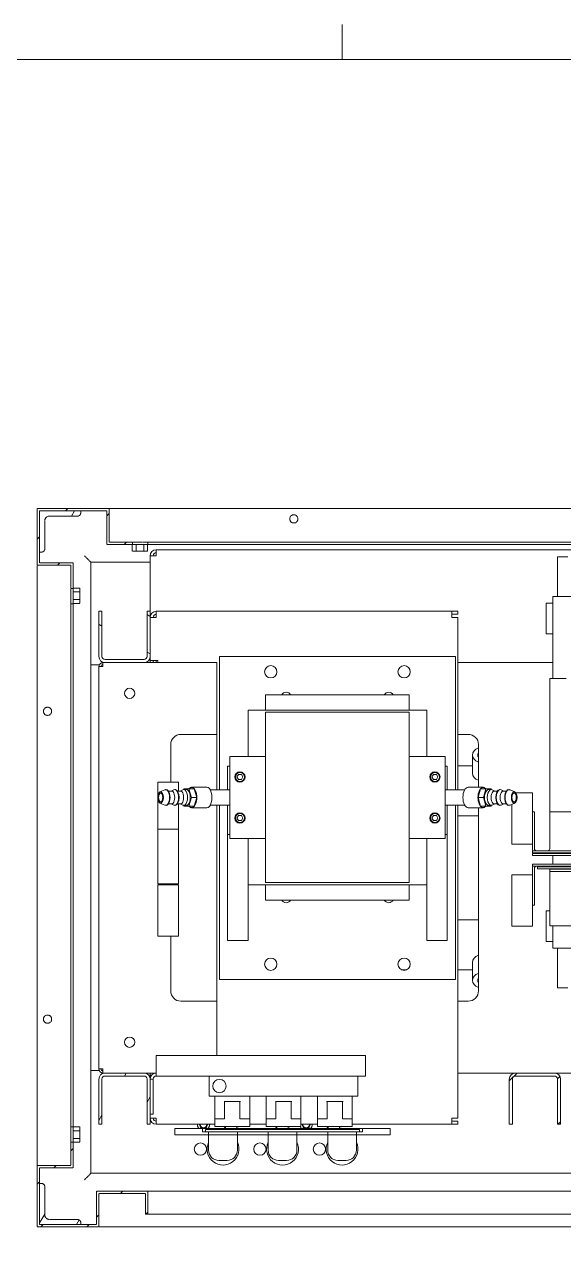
# Model space of a CAD drawing. Header units: millimetres. Extents: x 0 to 8410, y 0 to 5940.
# Drawn here: x 3195 to 3720, y 4576 to 5774 of the extents above; entities that cross this region are included whole.
import ezdxf

# ---------------------------------------------------------------- set-up
doc = ezdxf.new("R2010")
doc.units = ezdxf.units.MM
doc.header["$LTSCALE"] = 10
doc.linetypes.add('DOUBLE_DASH_CHAIN', pattern=[1.2403, 0.6614, -0.0827, 0.1654, -0.0827, 0.1654, -0.0827])
doc.layers.get('0').update_dxf_attribs({"color": 3, "lineweight": 5, "true_color": 0x00ff00})
for name, color, linetype, lineweight, true_color in [('가시적인 것(ISO)', 3, 'Continuous', 5, 0x00ff00), ('가시적인 좁은 것(ISO)', 3, 'Continuous', 5, 0x00ff00), ('참조(ISO)', 6, 'DOUBLE_DASH_CHAIN', 5, 0xff00ff)]:
    doc.layers.add(name, color=color, linetype=linetype, lineweight=lineweight, true_color=true_color)
doc.layers.add('경계(ISO)', color=7, linetype='Continuous', lineweight=5)
doc.layers.add('해치(ISO)', color=7, linetype='Continuous', lineweight=5)
pattern_1 = [(45, (0, 0), (-22.45064, 22.45064), [])]
pattern_2 = [(60, (0, 0), (-27.4963, 15.87501), [])]

# ---------------------------------------------------------------- blocks, each defined once
blk = doc.blocks.new('경계 Default Border')
at = {"layer": '경계(ISO)'}
blk.add_line((350.42, 574), (350.42, 577.4), dxfattribs=at)
at = {"layer": '경계(ISO)', "flags": 128}
blk.add_lwpolyline([(20, 20), (20, 574), (821, 574), (821, 20), (20, 20)], dxfattribs=at)

msp = doc.modelspace()

# ---------------------------------------------------------------- hatches: boundary and pattern name
at = {"layer": '해치(ISO)'}
h = msp.add_hatch(dxfattribs=at)
h.set_pattern_fill('ANSI31', color=256, scale=254, style=0)
h.set_pattern_definition(pattern_1)
h.paths.add_polyline_path([(4439.3, 5267.3), (4439.3, 5300), (4464.7, 5300), (4504.7, 5300), (4504.7, 5260), (4504.7, 5249.6), (4472, 5249.6), (4472, 5224.6), (4474.3, 5224.6), (4474.3, 5247.3), (4507, 5247.3), (4507, 5302.3), (4437, 5302.3), (4437, 5269.6), (4414.3, 5269.6), (4414.3, 5267.3)])
h.paths.add_polyline_path([(3242, 5249.6), (3209.3, 5249.6), (3209.3, 5260), (3209.3, 5300), (3249.3, 5300), (3274.7, 5300), (3274.7, 5267.3), (3299.7, 5267.3), (3299.7, 5269.6), (3277, 5269.6), (3277, 5302.3), (3207, 5302.3), (3207, 5247.3), (3239.7, 5247.3), (3239.7, 5224.6), (3242, 5224.6)])
h.paths.add_polyline_path([(4449.3, 4604.6), (4449.3, 4637.3), (4399.3, 4637.3), (4399.3, 4614.6), (4401.6, 4614.6), (4401.6, 4635), (4447, 4635), (4447, 4602.3), (4507, 4602.3), (4507, 4662.3), (4474.3, 4662.3), (4474.3, 4685), (4472, 4685), (4472, 4660), (4504.7, 4660), (4504.7, 4644.6), (4504.7, 4604.6), (4464.7, 4604.6)])
h.paths.add_polyline_path([(3264.7, 4637.3), (3264.7, 4604.6), (3249.3, 4604.6), (3209.3, 4604.6), (3209.3, 4644.6), (3209.3, 4660), (3242, 4660), (3242, 4685), (3239.7, 4685), (3239.7, 4662.3), (3207, 4662.3), (3207, 4602.3), (3267, 4602.3), (3267, 4635), (3312.4, 4635), (3312.4, 4614.6), (3314.7, 4614.6), (3314.7, 4637.3)])
h = msp.add_hatch(dxfattribs=at)
h.set_pattern_fill('ANSI31', color=256, scale=254, angle=15, style=0)
h.set_pattern_definition(pattern_2)
edge = h.paths.add_edge_path()
edge.add_line((3209.3, 4604.6), (3249.3, 4604.6))
edge.add_line((3249.3, 4604.6), (3249.3, 4606.6))
edge.add_ellipse((3246.3, 4606.6), major_axis=(3, 0), ratio=1, start_angle=0, end_angle=90)
edge.add_line((3246.3, 4609.6), (3218.8, 4609.6))
edge.add_ellipse((3218.8, 4614.1), major_axis=(0, -4.5), ratio=1, start_angle=270, end_angle=360, ccw=False)
edge.add_line((3214.3, 4614.1), (3214.3, 4641.6))
edge.add_ellipse((3211.3, 4641.6), major_axis=(3, 0), ratio=1, start_angle=0, end_angle=90)
edge.add_line((3211.3, 4644.6), (3209.3, 4644.6))
edge.add_line((3209.3, 4644.6), (3209.3, 4604.6))
edge = h.paths.add_edge_path()
edge.add_ellipse((4495.2, 4614.1), major_axis=(4.5, 0), ratio=1, start_angle=270, end_angle=360)
edge.add_line((4499.7, 4614.1), (4499.7, 4641.6))
edge.add_ellipse((4502.7, 4641.6), major_axis=(0, 3), ratio=1, start_angle=0, end_angle=90, ccw=False)
edge.add_line((4502.7, 4644.6), (4504.7, 4644.6))
edge.add_line((4504.7, 4644.6), (4504.7, 4604.6))
edge.add_line((4504.7, 4604.6), (4464.7, 4604.6))
edge.add_line((4464.7, 4604.6), (4464.7, 4606.6))
edge.add_ellipse((4467.7, 4606.6), major_axis=(0, 3), ratio=1, start_angle=0, end_angle=90, ccw=False)
edge.add_line((4467.7, 4609.6), (4495.2, 4609.6))
edge = h.paths.add_edge_path()
edge.add_ellipse((3218.8, 5290.5), major_axis=(-4.5, 0), ratio=1, start_angle=270, end_angle=360)
edge.add_line((3214.3, 5290.5), (3214.3, 5263))
edge.add_ellipse((3211.3, 5263), major_axis=(0, -3), ratio=1, start_angle=0, end_angle=90, ccw=False)
edge.add_line((3211.3, 5260), (3209.3, 5260))
edge.add_line((3209.3, 5260), (3209.3, 5300))
edge.add_line((3209.3, 5300), (3249.3, 5300))
edge.add_line((3249.3, 5300), (3249.3, 5298))
edge.add_ellipse((3246.3, 5298), major_axis=(0, -3), ratio=1, start_angle=0, end_angle=90, ccw=False)
edge.add_line((3246.3, 5295), (3218.8, 5295))
edge = h.paths.add_edge_path()
edge.add_line((4467.7, 5295), (4495.2, 5295))
edge.add_ellipse((4495.2, 5290.5), major_axis=(0, 4.5), ratio=1, start_angle=270, end_angle=360, ccw=False)
edge.add_line((4499.7, 5290.5), (4499.7, 5263))
edge.add_ellipse((4502.7, 5263), major_axis=(-3, 0), ratio=1, start_angle=0, end_angle=90)
edge.add_line((4502.7, 5260), (4504.7, 5260))
edge.add_line((4504.7, 5260), (4504.7, 5300))
edge.add_line((4504.7, 5300), (4464.7, 5300))
edge.add_line((4464.7, 5300), (4464.7, 5298))
edge.add_ellipse((4467.7, 5298), major_axis=(-3, 0), ratio=1, start_angle=0, end_angle=90)
h = msp.add_hatch(dxfattribs=at)
h.set_pattern_fill('ANSI31', color=256, scale=254, angle=105.0002, style=0)
h.set_pattern_definition([(150.00025, (0, 0), (-15.87488, -27.49637), [])])
edge = h.paths.add_edge_path()
edge.add_line((3270, 5202.3), (3267, 5202.3))
edge.add_line((3267, 5202.3), (3267, 5158.3))
edge.add_ellipse((3273, 5158.3), major_axis=(-6, 0), ratio=1, start_angle=0, end_angle=90)
edge.add_line((3273, 5152.3), (3311, 5152.3))
edge.add_ellipse((3311, 5158.3), major_axis=(0, -6), ratio=1, start_angle=0, end_angle=90)
edge.add_line((3317, 5158.3), (3317, 5202.3))
edge.add_line((3317, 5202.3), (3314, 5202.3))
edge.add_line((3314, 5202.3), (3314, 5158.3))
edge.add_ellipse((3311, 5158.3), major_axis=(3, 0), ratio=1, start_angle=270, end_angle=360, ccw=False)
edge.add_line((3311, 5155.3), (3273, 5155.3))
edge.add_ellipse((3273, 5158.3), major_axis=(0, -3), ratio=1, start_angle=270, end_angle=360, ccw=False)
edge.add_line((3270, 5158.3), (3270, 5202.3))
h = msp.add_hatch(dxfattribs=at)
h.set_pattern_fill('ANSI31', color=256, scale=254, angle=15, style=0)
h.set_pattern_definition(pattern_2)
edge = h.paths.add_edge_path()
edge.add_line((3314, 4702.3), (3317, 4702.3))
edge.add_line((3317, 4702.3), (3317, 4746.3))
edge.add_ellipse((3311, 4746.3), major_axis=(6, 0), ratio=1, start_angle=0, end_angle=90)
edge.add_line((3311, 4752.3), (3273, 4752.3))
edge.add_ellipse((3273, 4746.3), major_axis=(0, 6), ratio=1, start_angle=0, end_angle=90)
edge.add_line((3267, 4746.3), (3267, 4702.3))
edge.add_line((3267, 4702.3), (3270, 4702.3))
edge.add_line((3270, 4702.3), (3270, 4746.3))
edge.add_ellipse((3273, 4746.3), major_axis=(-3, 0), ratio=1, start_angle=270, end_angle=360, ccw=False)
edge.add_line((3273, 4749.3), (3311, 4749.3))
edge.add_ellipse((3311, 4746.3), major_axis=(0, 3), ratio=1, start_angle=270, end_angle=360, ccw=False)
edge.add_line((3314, 4746.3), (3314, 4702.3))
h = msp.add_hatch(dxfattribs=at)
h.set_pattern_fill('ANSI31', color=256, scale=254, style=0)
h.set_pattern_definition(pattern_1)
edge = h.paths.add_edge_path()
edge.add_line((3714, 4702.3), (3717, 4702.3))
edge.add_line((3717, 4702.3), (3717, 4746.3))
edge.add_ellipse((3711, 4746.3), major_axis=(6, 0), ratio=1, start_angle=0, end_angle=90)
edge.add_line((3711, 4752.3), (3673, 4752.3))
edge.add_ellipse((3673, 4746.3), major_axis=(0, 6), ratio=1, start_angle=0, end_angle=90)
edge.add_line((3667, 4746.3), (3667, 4702.3))
edge.add_line((3667, 4702.3), (3670, 4702.3))
edge.add_line((3670, 4702.3), (3670, 4746.3))
edge.add_ellipse((3673, 4746.3), major_axis=(-3, 0), ratio=1, start_angle=270, end_angle=360, ccw=False)
edge.add_line((3673, 4749.3), (3711, 4749.3))
edge.add_ellipse((3711, 4746.3), major_axis=(0, 3), ratio=1, start_angle=270, end_angle=360, ccw=False)
edge.add_line((3714, 4746.3), (3714, 4702.3))

# ---------------------------------------------------------------- linework, layer by layer
at = {"layer": '가시적인 것(ISO)'}
for p, q in [((3323, 5256.3), (3323, 5262.3)), ((3323, 5262.3), (3781.4, 5262.3)), ((3317, 5202.3), (3317, 5256.3)), ((3323, 5256.3), (3317, 5256.3)), ((3724, 5255.3), (3714, 5255.3)), ((3714, 5255.3), (3714, 5216.8)), ((3868.5, 5216.8), (3709.5, 5216.8)), ((3709.5, 5216.8), (3709.5, 5136.8)), ((3270, 5202.3), (3267, 5202.3)), ((3267, 5202.3), (3267, 5158.3)), ((3270, 5158.3), (3270, 5202.3)), ((3317, 5202.3), (3314, 5202.3)), ((3314, 5202.3), (3314, 5158.3)), ((3317, 5158.3), (3317, 5202.3)), ((3323, 5196.3), (3323, 5202.3)), ((3323, 5202.3), (3611, 5202.3)), ((3611, 5202.3), (3617, 5202.3)), ((3611, 5202.3), (3611, 5196.3)), ((3617, 5202.3), (3617, 5199.3)), ((3703, 5210.3), (3703, 5180.3)), ((3709.5, 5210.3), (3703, 5210.3)), ((3317, 5196.3), (3323, 5196.3)), ((3617, 5199.3), (3611, 5199.3)), ((3617, 5196.3), (3611, 5196.3)), ((3617, 5196.3), (3617, 5028.3)), ((3703, 5180.3), (3709.5, 5180.3)), ((3311, 5155.3), (3273, 5155.3)), ((3317, 5158.3), (3317, 5154.3)), ((3317, 5154.3), (3323, 5154.3)), ((3317, 5152.3), (3317, 5154.3)), ((3320, 5154.3), (3320, 5152.3)), ((3323, 5154.3), (3324.5, 5154.3)), ((3323, 5152.3), (3323, 5154.3)), ((3324.5, 5154.3), (3324.5, 5152.3)), ((3384.5, 5158.3), (3384.5, 5028.3)), ((3614.5, 5158.3), (3384.5, 5158.3)), ((3614.5, 5028.3), (3614.5, 5158.3)), ((3267, 4756.3), (3267, 5148.3)), ((3271, 5148.3), (3267, 5148.3)), ((3271, 5152.3), (3273, 5152.3)), ((3271, 5152.3), (3271, 5148.3)), ((3273, 5152.3), (3311, 5152.3)), ((3311, 5152.3), (3317, 5152.3)), ((3320, 5152.3), (3317, 5152.3)), ((3320, 5152.3), (3324.5, 5152.3)), ((3324.5, 5152.3), (3382, 5152.3)), ((3382, 5152.3), (3382, 5028.3)), ((3617, 5152.3), (3709.5, 5152.3)), ((3706.5, 5136.8), (3722.5, 5136.8)), ((3706.5, 5006.8), (3706.5, 5136.8)), ((3429.5, 5120.8), (3569.5, 5120.8)), ((3429.5, 5105.8), (3429.5, 5120.8)), ((3569.5, 5105.8), (3569.5, 5120.8)), ((3412.5, 5105.8), (3412.5, 5060.8)), ((3412.5, 5105.8), (3429.5, 5105.8)), ((3429.5, 5105.8), (3569.5, 5105.8)), ((3569.5, 5105.8), (3586.5, 5105.8)), ((3586.5, 5060.8), (3586.5, 5105.8)), ((3429.5, 5103.8), (3429.5, 4937.8)), ((3569.5, 5103.8), (3429.5, 5103.8)), ((3569.5, 4937.8), (3569.5, 5103.8)), ((3347, 5082.3), (3382, 5082.3)), ((3617, 5082.3), (3627, 5082.3)), ((3337, 5035.8), (3337, 5072.3)), ((3637, 5072.3), (3637, 5030.8)), ((3394.5, 4980.8), (3394.5, 5060.8)), ((3394.5, 5060.8), (3429.5, 5060.8)), ((3569.5, 5060.8), (3604.5, 5060.8)), ((3604.5, 5060.8), (3604.5, 4980.8)), ((3631, 5044.5), (3631, 5062.2)), ((3392.5, 5051.3), (3394.5, 5051.3)), ((3392.5, 5028.3), (3392.5, 5051.3)), ((3604.5, 5051.3), (3606.5, 5051.3)), ((3606.5, 5051.3), (3606.5, 5028.3)), ((3617, 5051.6), (3631, 5051.6)), ((3344.5, 5035.8), (3324.5, 5035.8)), ((3324.5, 5035.8), (3324.5, 5022.3)), ((3344.5, 5027.1), (3344.5, 5035.8)), ((3401.6, 5040.8), (3403, 5043.3)), ((3403, 5038.3), (3401.6, 5040.8)), ((3403, 5043.3), (3405.9, 5043.3)), ((3405.9, 5038.3), (3403, 5038.3)), ((3405.9, 5043.3), (3407.4, 5040.8)), ((3407.4, 5040.8), (3405.9, 5038.3)), ((3591.6, 5040.8), (3593, 5043.3)), ((3593, 5038.3), (3591.6, 5040.8)), ((3593, 5043.3), (3595.9, 5043.3)), ((3595.9, 5038.3), (3593, 5038.3)), ((3595.9, 5043.3), (3597.4, 5040.8)), ((3597.4, 5040.8), (3595.9, 5038.3)), ((3326.5, 5026.2), (3331.3, 5028.3)), ((3332.6, 5028.5), (3332.1, 5028.5)), ((3337.8, 5027.1), (3334.7, 5027.1)), ((3337.4, 5027.1), (3340, 5028.3)), ((3341.3, 5028.5), (3340.9, 5028.5)), ((3346.5, 5027.1), (3343.5, 5027.1)), ((3346.1, 5027.1), (3348.7, 5028.3)), ((3349.8, 5029.3), (3349.6, 5028.5)), ((3352.3, 5028.5), (3349.6, 5028.5)), ((3354.7, 5029.3), (3349.8, 5029.3)), ((3354.7, 5029.3), (3359.9, 5029.3)), ((3357.2, 5020.8), (3354.7, 5029.3)), ((3357.4, 5030.8), (3372.2, 5030.8)), ((3359.9, 5029.3), (3362.4, 5020.8)), ((3386.3, 5028.3), (3375.5, 5028.3)), ((3394.5, 5028.3), (3386.3, 5028.3)), ((3612.6, 5028.3), (3604.5, 5028.3)), ((3623.5, 5028.3), (3612.6, 5028.3)), ((3626.8, 5030.8), (3641.5, 5030.8)), ((3636.6, 5020.8), (3639.1, 5029.3)), ((3644.3, 5029.3), (3639.1, 5029.3)), ((3644.3, 5029.3), (3641.8, 5020.8)), ((3649.2, 5029.3), (3644.3, 5029.3)), ((3646.7, 5028.5), (3649.4, 5028.5)), ((3649.4, 5028.5), (3649.2, 5029.3)), ((3652.8, 5027.1), (3650.2, 5028.3)), ((3652.5, 5027.1), (3655.5, 5027.1)), ((3657.7, 5028.5), (3658.1, 5028.5)), ((3661.6, 5027.1), (3659, 5028.3)), ((3661.2, 5027.1), (3664.2, 5027.1)), ((3666.4, 5028.5), (3666.8, 5028.5)), ((3672.4, 5026.2), (3667.7, 5028.3)), ((3689.5, 5025.3), (3673.4, 5025.3)), ((3689.5, 5025.3), (3689.5, 5006.8)), ((3324.5, 5019.3), (3324.5, 4989.8)), ((3326.5, 5015.4), (3331.3, 5013.3)), ((3332.6, 5013.2), (3332.1, 5013.2)), ((3337.8, 5014.5), (3334.7, 5014.5)), ((3337.4, 5014.5), (3340, 5013.3)), ((3341.3, 5013.2), (3340.9, 5013.2)), ((3346.5, 5014.5), (3343.5, 5014.5)), ((3344.5, 4989.8), (3344.5, 5014.5)), ((3346.1, 5014.5), (3348.7, 5013.3)), ((3349.6, 5013.2), (3349.8, 5012.3)), ((3352.3, 5013.2), (3349.6, 5013.2)), ((3349.8, 5012.3), (3354.7, 5012.3)), ((3354.7, 5012.3), (3357.2, 5020.8)), ((3354.7, 5012.3), (3359.9, 5012.3)), ((3357.2, 5020.8), (3362.4, 5020.8)), ((3357.4, 5010.8), (3372.2, 5010.8)), ((3362.4, 5020.8), (3359.9, 5012.3)), ((3386.3, 5013.3), (3375.5, 5013.3)), ((3382, 5013.3), (3382, 4769.3)), ((3384.5, 5013.3), (3384.5, 4843.3)), ((3394.5, 5013.3), (3386.3, 5013.3)), ((3392.5, 4984.8), (3392.5, 5013.3)), ((3612.6, 5013.3), (3604.5, 5013.3)), ((3606.5, 5013.3), (3606.5, 4984.8)), ((3623.5, 5013.3), (3612.6, 5013.3)), ((3614.5, 4843.3), (3614.5, 5013.3)), ((3617, 5013.3), (3617, 4708.3)), ((3626.8, 5010.8), (3641.5, 5010.8)), ((3639.1, 5012.3), (3636.6, 5020.8)), ((3641.8, 5020.8), (3636.6, 5020.8)), ((3637, 5010.8), (3637, 4832.3)), ((3644.3, 5012.3), (3639.1, 5012.3)), ((3641.8, 5020.8), (3644.3, 5012.3)), ((3644.3, 5012.3), (3649.2, 5012.3)), ((3646.7, 5013.2), (3649.4, 5013.2)), ((3649.2, 5012.3), (3649.4, 5013.2)), ((3652.8, 5014.5), (3650.2, 5013.3)), ((3652.5, 5014.5), (3655.5, 5014.5)), ((3657.7, 5013.2), (3658.1, 5013.2)), ((3661.6, 5014.5), (3659, 5013.3)), ((3661.2, 5014.5), (3664.2, 5014.5)), ((3666.4, 5013.2), (3666.8, 5013.2)), ((3672.4, 5015.4), (3667.7, 5013.3)), ((3669.5, 4975.3), (3669.5, 5014.1)), ((3401.6, 5000.8), (3403, 5003.3)), ((3403, 4998.3), (3401.6, 5000.8)), ((3403, 5003.3), (3405.9, 5003.3)), ((3405.9, 4998.3), (3403, 4998.3)), ((3405.9, 5003.3), (3407.4, 5000.8)), ((3407.4, 5000.8), (3405.9, 4998.3)), ((3591.6, 5000.8), (3593, 5003.3)), ((3593, 4998.3), (3591.6, 5000.8)), ((3593, 5003.3), (3595.9, 5003.3)), ((3595.9, 4998.3), (3593, 4998.3)), ((3595.9, 5003.3), (3597.4, 5000.8)), ((3597.4, 5000.8), (3595.9, 4998.3)), ((3617, 5003), (3637, 5003)), ((3691.5, 5006.8), (3689.5, 5006.8)), ((3689.5, 5006.8), (3689.5, 4970.8)), ((3691.5, 5006.8), (3691.5, 4970.8)), ((3706.5, 5006.8), (3706.5, 4970.8)), ((4239.5, 5006.8), (3706.5, 5006.8)), ((3324.5, 4936.8), (3324.5, 4989.8)), ((3324.5, 4989.8), (3344.5, 4989.8)), ((3344.5, 4989.8), (3344.5, 4936.8)), ((3394.5, 4984.8), (3392.5, 4984.8)), ((3392.5, 4881.3), (3392.5, 4984.8)), ((3429.5, 4980.8), (3394.5, 4980.8)), ((3412.5, 4980.8), (3412.5, 4935.8)), ((3604.5, 4980.8), (3569.5, 4980.8)), ((3586.5, 4935.8), (3586.5, 4980.8)), ((3606.5, 4984.8), (3604.5, 4984.8)), ((3606.5, 4881.3), (3606.5, 4984.8)), ((3669.5, 4975.3), (3689.5, 4975.3)), ((3789.5, 4968.8), (3689.5, 4968.8)), ((3689.5, 4966.8), (3689.5, 4968.8)), ((3689.5, 4966.8), (4239.5, 4966.8)), ((4254.5, 4966.3), (3689.5, 4966.3)), ((3689.5, 4964.3), (3689.5, 4966.3)), ((3689.5, 4964.3), (4254.5, 4964.3)), ((3709.5, 4966.8), (3709.5, 4966.3)), ((3709.5, 4964.3), (3709.5, 4955.8)), ((3954.5, 4955.8), (3689.5, 4955.8)), ((3689.5, 4953.8), (3689.5, 4955.8)), ((3689.5, 4953.8), (4274.5, 4953.8)), ((3689.5, 4951.8), (3689.5, 4915.8)), ((3691.5, 4915.8), (3691.5, 4951.8)), ((4284.5, 4953.3), (3694.5, 4953.3)), ((3694.5, 4951.3), (3694.5, 4953.3)), ((3694.5, 4951.3), (4284.5, 4951.3)), ((4274.5, 4950.8), (3706.5, 4950.8)), ((3706.5, 4948.8), (3706.5, 4950.8)), ((3709.5, 4953.8), (3709.5, 4953.3)), ((3709.5, 4951.3), (3709.5, 4950.8)), ((3429.5, 4937.8), (3569.5, 4937.8)), ((3689.5, 4945.3), (3669.5, 4945.3)), ((3669.5, 4895.3), (3669.5, 4945.3)), ((3706.5, 4948.8), (4086.5, 4948.8)), ((3706.5, 4946.8), (3706.5, 4948.8)), ((3706.5, 4895.8), (3706.5, 4946.8)), ((3324.5, 4936.8), (3344.5, 4936.8)), ((3324.5, 4935.8), (3324.5, 4885.8)), ((3344.5, 4935.8), (3324.5, 4935.8)), ((3337, 4935.8), (3337, 4936.8)), ((3344.5, 4885.8), (3344.5, 4935.8)), ((3412.5, 4935.8), (3429.5, 4935.8)), ((3412.5, 4881.3), (3412.5, 4935.8)), ((3429.5, 4935.8), (3569.5, 4935.8)), ((3429.5, 4920.8), (3429.5, 4935.8)), ((3569.5, 4935.8), (3586.5, 4935.8)), ((3569.5, 4920.8), (3569.5, 4935.8)), ((3586.5, 4881.3), (3586.5, 4935.8)), ((3429.5, 4920.8), (3569.5, 4920.8)), ((3689.5, 4915.8), (3689.5, 4895.3)), ((3691.5, 4915.8), (3689.5, 4915.8)), ((3703, 4910.3), (3703, 4880.3)), ((3706.5, 4910.3), (3703, 4910.3)), ((3617, 4901.6), (3637, 4901.6)), ((3689.5, 4895.3), (3669.5, 4895.3)), ((4239.5, 4895.8), (3706.5, 4895.8)), ((3709.5, 4895.8), (3709.5, 4873.8)), ((3324.5, 4885.8), (3344.5, 4885.8)), ((3337, 4832.3), (3337, 4885.8)), ((3412.5, 4881.3), (3392.5, 4881.3)), ((3606.5, 4881.3), (3586.5, 4881.3)), ((3703, 4880.3), (3709.5, 4880.3)), ((3709.5, 4873.8), (3868.5, 4873.8)), ((3714, 4873.8), (3714, 4835.3)), ((3631, 4860.1), (3631, 4842.5)), ((3384.5, 4843.3), (3614.5, 4843.3)), ((3561.7, 4853), (3567.3, 4853)), ((3617, 4853), (3631, 4853)), ((3714, 4835.3), (3724, 4835.3)), ((3382, 4822.3), (3347, 4822.3)), ((3627, 4822.3), (3617, 4822.3)), ((3323, 4755.3), (3323, 4769.3)), ((3323, 4769.3), (3527, 4769.3)), ((3527, 4769.3), (3527, 4755.3)), ((3267, 4756.3), (3271, 4756.3)), ((3267, 4746.3), (3267, 4702.3)), ((3270, 4702.3), (3270, 4746.3)), ((3271, 4756.3), (3271, 4752.3)), ((3273, 4752.3), (3271, 4752.3)), ((3311, 4752.3), (3273, 4752.3)), ((3273, 4749.3), (3311, 4749.3)), ((3317, 4752.3), (3311, 4752.3)), ((3314, 4746.3), (3314, 4702.3)), ((3317, 4750.3), (3317, 4752.3)), ((3317, 4752.3), (3320, 4752.3)), ((3317, 4750.3), (3318.5, 4750.3)), ((3317, 4750.3), (3317, 4746.3)), ((3317, 4702.3), (3317, 4746.3)), ((3320, 4746.3), (3317, 4746.3)), ((3320, 4752.3), (3320, 4751.5)), ((3323, 4752.3), (3320, 4752.3)), ((3320, 4712.3), (3320, 4746.3)), ((3323, 4755.3), (3323, 4749.3)), ((3527, 4749.3), (3323, 4749.3)), ((3374.5, 4749.3), (3374.5, 4729.8)), ((3519.5, 4749.3), (3519.5, 4729.8)), ((3527, 4749.3), (3527, 4755.3)), ((3673, 4752.3), (3617, 4752.3)), ((3667, 4746.3), (3667, 4702.3)), ((3670, 4702.3), (3670, 4746.3)), ((3711, 4752.3), (3673, 4752.3)), ((3673, 4749.3), (3711, 4749.3)), ((4403, 4752.3), (3711, 4752.3)), ((3714, 4746.3), (3714, 4702.3)), ((3717, 4702.3), (3717, 4746.3)), ((3519.5, 4729.8), (3374.5, 4729.8)), ((3380, 4729.6), (3380, 4729.8)), ((3380, 4729.6), (3380, 4708.1)), ((3380, 4729.6), (3380.5, 4729.6)), ((3413.5, 4729.6), (3380.5, 4729.6)), ((3389, 4724.6), (3405, 4724.6)), ((3389.5, 4708.1), (3389.5, 4724.6)), ((3404.5, 4724.6), (3404.5, 4708.1)), ((3413.5, 4729.6), (3414, 4729.6)), ((3414, 4729.8), (3414, 4729.6)), ((3414, 4708.1), (3414, 4729.6)), ((3430, 4729.6), (3430, 4729.8)), ((3430, 4729.6), (3430, 4708.1)), ((3430, 4729.6), (3430.5, 4729.6)), ((3463.5, 4729.6), (3430.5, 4729.6)), ((3439, 4724.6), (3455, 4724.6)), ((3439.5, 4708.1), (3439.5, 4724.6)), ((3454.5, 4724.6), (3454.5, 4708.1)), ((3463.5, 4729.6), (3464, 4729.6)), ((3464, 4729.8), (3464, 4729.6)), ((3464, 4708.1), (3464, 4729.6)), ((3480, 4729.6), (3480, 4729.8)), ((3480, 4729.6), (3480, 4708.1)), ((3480, 4729.6), (3480.5, 4729.6)), ((3513.5, 4729.6), (3480.5, 4729.6)), ((3489, 4724.6), (3505, 4724.6)), ((3489.5, 4708.1), (3489.5, 4724.6)), ((3504.5, 4724.6), (3504.5, 4708.1)), ((3513.5, 4729.6), (3514, 4729.6)), ((3514, 4729.8), (3514, 4729.6)), ((3514, 4708.1), (3514, 4729.6)), ((3320, 4712.3), (3317, 4712.3)), ((3267, 4702.3), (3270, 4702.3)), ((3314, 4702.3), (3317, 4702.3)), ((3317, 4708.3), (3323, 4708.3)), ((3323, 4702.3), (3323, 4708.3)), ((3380, 4702.3), (3323, 4702.3)), ((3341, 4698.1), (3368, 4698.1)), ((3341, 4698.1), (3341, 4692.1)), ((3368, 4698.1), (3368, 4695.1)), ((3408, 4698.1), (3368, 4698.1)), ((3380, 4708.1), (3380, 4700.6)), ((3380.5, 4707.6), (3389, 4707.6)), ((3380.5, 4700.1), (3413.5, 4700.1)), ((3389.5, 4700.1), (3389.5, 4699.1)), ((3390, 4700.1), (3390, 4699.1)), ((3390.5, 4700.1), (3390.5, 4698.6)), ((3401.5, 4700.1), (3401.5, 4698.6)), ((3401.5, 4698.6), (3403, 4698.6)), ((3401.5, 4698.6), (3401.5, 4698.1)), ((3403, 4698.6), (3403, 4698.1)), ((3405, 4707.6), (3413.5, 4707.6)), ((3408, 4698.1), (3426, 4698.1)), ((3408, 4698.1), (3408, 4697.1)), ((3414, 4708.1), (3414, 4700.6)), ((3430, 4702.3), (3414, 4702.3)), ((3426, 4698.1), (3426, 4697.1)), ((3466, 4698.1), (3426, 4698.1)), ((3430, 4708.1), (3430, 4700.6)), ((3430.5, 4707.6), (3439, 4707.6)), ((3430.5, 4700.1), (3463.5, 4700.1)), ((3439.5, 4700.1), (3439.5, 4699.1)), ((3440, 4700.1), (3440, 4699.1)), ((3440.5, 4700.1), (3440.5, 4698.6)), ((3451.5, 4700.1), (3451.5, 4698.6)), ((3451.5, 4698.6), (3453, 4698.6)), ((3451.5, 4698.6), (3451.5, 4698.1)), ((3453, 4698.6), (3453, 4698.1)), ((3455, 4707.6), (3463.5, 4707.6)), ((3464, 4708.1), (3464, 4700.6)), ((3480, 4702.3), (3464, 4702.3)), ((3466, 4698.1), (3484, 4698.1)), ((3466, 4698.1), (3466, 4697.1)), ((3480, 4708.1), (3480, 4700.6)), ((3480.5, 4707.6), (3489, 4707.6)), ((3480.5, 4700.1), (3513.5, 4700.1)), ((3484, 4697.1), (3484, 4698.1)), ((3484, 4698.1), (3524, 4698.1)), ((3489.5, 4700.1), (3489.5, 4699.1)), ((3490, 4700.1), (3490, 4699.1)), ((3490.5, 4700.1), (3490.5, 4698.6)), ((3501.5, 4700.1), (3501.5, 4698.6)), ((3501.5, 4698.6), (3503, 4698.6)), ((3501.5, 4698.6), (3501.5, 4698.1)), ((3503, 4698.6), (3503, 4698.1)), ((3505, 4707.6), (3513.5, 4707.6)), ((3514, 4708.1), (3514, 4700.6)), ((3611, 4702.3), (3514, 4702.3)), ((3524, 4698.1), (3551, 4698.1)), ((3524, 4695.1), (3524, 4698.1)), ((3551, 4698.1), (3551, 4692.1)), ((3611, 4708.3), (3617, 4708.3)), ((3611, 4708.3), (3611, 4702.3)), ((3611, 4705.3), (3617, 4705.3)), ((3617, 4702.3), (3611, 4702.3)), ((3617, 4705.3), (3617, 4702.3)), ((3667, 4702.3), (3670, 4702.3)), ((3714, 4702.3), (3717, 4702.3)), ((3374, 4692.1), (3341, 4692.1)), ((3371, 4695.1), (3368, 4695.1)), ((3371, 4697.1), (3521, 4697.1)), ((3371, 4697.1), (3371, 4695.1)), ((3521, 4695.1), (3371, 4695.1)), ((3374, 4695.1), (3374, 4692.1)), ((3384, 4692.1), (3374, 4692.1)), ((3374, 4692.1), (3374, 4677.1)), ((3392, 4692.1), (3384, 4692.1)), ((3402, 4692.1), (3392, 4692.1)), ((3402, 4692.1), (3402, 4695.1)), ((3432, 4692.1), (3402, 4692.1)), ((3402, 4677.1), (3402, 4692.1)), ((3432, 4695.1), (3432, 4692.1)), ((3442, 4692.1), (3432, 4692.1)), ((3432, 4692.1), (3432, 4677.1)), ((3450, 4692.1), (3442, 4692.1)), ((3460, 4692.1), (3450, 4692.1)), ((3460, 4692.1), (3460, 4695.1)), ((3490, 4692.1), (3460, 4692.1)), ((3460, 4677.1), (3460, 4692.1)), ((3490, 4695.1), (3490, 4692.1)), ((3500, 4692.1), (3490, 4692.1)), ((3490, 4692.1), (3490, 4677.1)), ((3508, 4692.1), (3500, 4692.1)), ((3518, 4692.1), (3508, 4692.1)), ((3518, 4692.1), (3518, 4695.1)), ((3551, 4692.1), (3518, 4692.1)), ((3518, 4677.1), (3518, 4692.1)), ((3521, 4697.1), (3521, 4695.1)), ((3521, 4695.1), (3524, 4695.1)), ((3392, 4667.1), (3384, 4667.1)), ((3450, 4667.1), (3442, 4667.1)), ((3508, 4667.1), (3500, 4667.1))]:
    msp.add_line(p, q, dxfattribs=at)
for centre, radius in [((3434.5, 5143.3), 6), ((3564.5, 5143.3), 6), ((3297, 5122.3), 5), ((3404.5, 5040.8), 5), ((3594.5, 5040.8), 5), ((3404.5, 5040.8), 4.4), ((3594.5, 5040.8), 4.4), ((3404.5, 5000.8), 5), ((3404.5, 5000.8), 4.4), ((3594.5, 5000.8), 5), ((3594.5, 5000.8), 4.4), ((3434.5, 4858.3), 6), ((3564.5, 4858.3), 6), ((3297, 4782.3), 5), ((3384.5, 4739.6), 6.5), ((3366, 4678.1), 6), ((3424, 4678.1), 6), ((3482, 4678.1), 6)]:
    msp.add_circle(centre, radius, dxfattribs=at)
for centre, radius, start, end in [((3323, 5256.3), 6, 90, 180), ((3323, 5256.3), 3, 90, 180), ((3323, 5196.3), 6, 90, 180), ((3323, 5196.3), 3, 90, 180), ((3273, 5158.3), 6, 180, 270), ((3273, 5158.3), 3, 180, 270), ((3311, 5158.3), 6, 270, 0), ((3311, 5158.3), 3, 270, 0), ((3271, 5148.3), 4, 90, 180), ((3271, 5148.3), 2, 90, 180), ((3323, 5158.3), 6, 240, 270), ((3449.5, 5118.3), 5, 30, 150), ((3549.5, 5118.3), 5, 30, 150), ((3347, 5072.3), 10, 90, 180), ((3627, 5072.3), 10, 0, 90), ((3693.5, 4970.8), 4, 180, 210), ((3693.5, 4970.8), 2, 180, 270), ((3693.5, 4951.8), 4, 150, 180), ((3693.5, 4951.8), 2, 90, 180), ((3449.5, 4923.3), 5, 210, 330), ((3549.5, 4923.3), 5, 210, 330), ((3347, 4832.3), 10, 180, 270), ((3627, 4832.3), 10, 270, 0), ((3271, 4756.3), 4, 180, 270), ((3273, 4746.3), 6, 90, 180), ((3271, 4756.3), 2, 180, 270), ((3273, 4746.3), 3, 90, 180), ((3311, 4746.3), 6, 0, 90), ((3311, 4746.3), 3, 0, 90), ((3323, 4746.3), 6, 90, 180), ((3323, 4746.3), 3, 90, 180), ((3673, 4746.3), 6, 90, 180), ((3673, 4746.3), 3, 90, 180), ((3711, 4746.3), 6, 0, 90), ((3711, 4746.3), 3, 0, 90), ((3323, 4708.3), 6, 180, 270), ((3323, 4708.3), 3, 180, 270), ((3369, 4702.3), 3.32, 180, 0), ((3380.5, 4708.1), 0.5, 180, 270), ((3380.5, 4700.6), 0.5, 180, 270), ((3389, 4708.1), 0.5, 270, 0), ((3390.5, 4699.1), 1, 180, 270), ((3390.5, 4699.1), 0.5, 180, 270), ((3405, 4708.1), 0.5, 180, 270), ((3413.5, 4708.1), 0.5, 270, 0), ((3413.5, 4700.6), 0.5, 270, 0), ((3430.5, 4708.1), 0.5, 180, 270), ((3430.5, 4700.6), 0.5, 180, 270), ((3439, 4708.1), 0.5, 270, 0), ((3440.5, 4699.1), 1, 180, 270), ((3440.5, 4699.1), 0.5, 180, 270), ((3455, 4708.1), 0.5, 180, 270), ((3463.5, 4708.1), 0.5, 270, 0), ((3463.5, 4700.6), 0.5, 270, 0), ((3469, 4702.3), 3.32, 180, 0), ((3480.5, 4708.1), 0.5, 180, 270), ((3480.5, 4700.6), 0.5, 180, 270), ((3489, 4708.1), 0.5, 270, 0), ((3490.5, 4699.1), 1, 180, 270), ((3490.5, 4699.1), 0.5, 180, 270), ((3505, 4708.1), 0.5, 180, 270), ((3513.5, 4708.1), 0.5, 270, 0), ((3513.5, 4700.6), 0.5, 270, 0), ((3388, 4678.1), 15.5, 154.5854, 25.4146), ((3384, 4677.1), 10, 180, 270), ((3392, 4677.1), 10, 270, 0), ((3446, 4678.1), 15.5, 154.5854, 25.4146), ((3442, 4677.1), 10, 180, 270), ((3450, 4677.1), 10, 270, 0), ((3504, 4678.1), 15.5, 154.5854, 25.4146), ((3500, 4677.1), 10, 180, 270), ((3508, 4677.1), 10, 270, 0)]:
    msp.add_arc(centre, radius, start, end, dxfattribs=at)
for centre, major_axis, ratio, start_param, end_param in [((3642, 5062.2), (-11, 0), 0.707107, 5.184251, 7.38212), ((3642, 5062.2), (-5.68, 0), 0.707107, 5.789008, 6.777362), ((3642, 5044.5), (-11, 0), 0.707107, 0, 1.098934), ((3327.3, 5020.8), (0, 4.25), 0.5, 5.700518, 10.007446), ((3332.1, 5020.8), (0, -7.65), 0.5, 6.066348, 9.641615), ((3332.6, 5020.8), (0, -7.65), 0.5, 0, 3.141593), ((3337.8, 5020.8), (0, -6.3), 0.5, 0, 3.141593), ((3340.9, 5020.8), (0, -7.65), 0.5, 6.063195, 9.644769), ((3341.3, 5020.8), (0, -7.65), 0.5, 0.000027, 3.141566), ((3346.5, 5020.8), (0, -6.3), 0.5, 0, 3.141593), ((3349.6, 5020.8), (0, -7.65), 0.5, 6.063195, 9.644769), ((3352.3, 5020.8), (0, -7.65), 0.5, 0, 3.141593), ((3357.4, 5020.8), (0, 10), 0.5, 2.586782, 6.837996), ((3372.2, 5020.8), (0, -10), 0.5, 0, 3.141593), ((3626.8, 5020.8), (0, -10), 0.5, 3.141593, 6.283185), ((3641.5, 5020.8), (0, 10), 0.5, 5.728374, 9.979589), ((3646.7, 5020.8), (0, 7.65), 0.5, 0, 3.141593), ((3649.4, 5020.8), (0, 7.65), 0.5, 6.063195, 9.644769), ((3652.5, 5020.8), (0, 6.3), 0.5, 0, 3.141593), ((3657.7, 5020.8), (0, 7.65), 0.5, 0.000027, 3.141566), ((3658.1, 5020.8), (0, 7.65), 0.5, 6.063195, 9.644769), ((3661.2, 5020.8), (0, 6.3), 0.5, 0, 3.141593), ((3666.4, 5020.8), (0, 7.65), 0.5, 0, 3.141593), ((3666.8, 5020.8), (0, 7.65), 0.5, 6.066348, 9.641615), ((3671.7, 5020.8), (0, -4.25), 0.5, 5.700518, 10.007446), ((3704.2, 4970.8), (2.27, 0), 0.882353, 4.712389, 6.283185), ((3642, 4860.1), (-11, 0), 0.707107, 5.184251, 6.283185), ((3642, 4842.5), (-11, 0), 0.707107, 5.184251, 7.38212), ((3642, 4842.5), (-5.68, 0), 0.707107, 5.789008, 6.777362)]:
    msp.add_ellipse(centre, major_axis=major_axis, ratio=ratio, start_param=start_param, end_param=end_param, dxfattribs=at)
for centre, major_axis in [((3327.1, 5020.8), (0, -5.5)), ((3327.1, 5020.8), (0, -4.45)), ((3671.8, 5020.8), (0, -5.5)), ((3671.8, 5020.8), (0, -4.45))]:
    msp.add_ellipse(centre, major_axis=major_axis, ratio=0.5, dxfattribs=at)
at = {"layer": '가시적인 좁은 것(ISO)'}
for centre in [(3369, 4702.3), (3469, 4702.3)]:
    msp.add_arc(centre, 4, 180, 0, dxfattribs=at)
at = {"layer": '참조(ISO)', "ltscale": 0.352737}
msp.add_line((3277, 5302.3), (3207, 5302.3), dxfattribs=at)
at = {"layer": '참조(ISO)', "ltscale": 0.369534}
for p, q in [((3207, 5302.3), (3207, 5247.3)), ((3214.3, 5263), (3214.3, 5290.5)), ((3218.8, 5295), (3246.3, 5295)), ((3214.3, 4614.1), (3214.3, 4641.6)), ((3246.3, 4609.6), (3218.8, 4609.6))]:
    msp.add_line(p, q, dxfattribs=at)
at = {"layer": '참조(ISO)', "ltscale": 0.369412}
msp.add_line((3209.3, 5249.6), (3209.3, 5300), dxfattribs=at)
at = {"layer": '참조(ISO)', "ltscale": 0.351528}
msp.add_line((3209.3, 5300), (3274.7, 5300), dxfattribs=at)
at = {"layer": '참조(ISO)', "ltscale": 0.358336}
for p, q in [((3249.3, 5300), (3209.3, 5300)), ((3209.3, 5300), (3209.3, 5260)), ((3209.3, 4644.6), (3209.3, 4604.6)), ((3209.3, 4604.6), (3249.3, 4604.6))]:
    msp.add_line(p, q, dxfattribs=at)
at = {"layer": '참조(ISO)', "ltscale": 0.063385}
for p, q in [((3249.3, 5298), (3249.3, 5300)), ((3209.3, 5260), (3211.3, 5260)), ((3211.3, 4644.6), (3209.3, 4644.6)), ((3249.3, 4604.6), (3249.3, 4606.6))]:
    msp.add_line(p, q, dxfattribs=at)
at = {"layer": '참조(ISO)', "ltscale": 0.376637}
for p, q in [((3274.7, 5300), (3274.7, 5267.3)), ((3277, 5269.6), (3277, 5302.3)), ((3242, 5249.6), (3209.3, 5249.6)), ((3207, 5247.3), (3239.7, 5247.3)), ((3239.7, 4662.3), (3207, 4662.3)), ((3209.3, 4660), (3242, 4660)), ((3264.7, 4637.3), (3264.7, 4604.6)), ((3267, 4602.3), (3267, 4635))]:
    msp.add_line(p, q, dxfattribs=at)
at = {"layer": '참조(ISO)', "ltscale": 0.362503}
msp.add_line((3277, 5302.3), (4437, 5302.3), dxfattribs=at)
at = {"layer": '참조(ISO)', "ltscale": 0.00358}
for p, q in [((3215.7, 5293.6), (3215.6, 5293.7)), ((3215.7, 4611), (3215.6, 4610.9))]:
    msp.add_line(p, q, dxfattribs=at)
at = {"layer": '참조(ISO)', "ltscale": 0.33594}
for p, q in [((3274.7, 5267.3), (3299.7, 5267.3)), ((3242, 5224.6), (3242, 5249.6)), ((3242, 4660), (3242, 4685))]:
    msp.add_line(p, q, dxfattribs=at)
at = {"layer": '참조(ISO)', "ltscale": 0.36604}
for p, q in [((3299.7, 5269.6), (3277, 5269.6)), ((3239.7, 5247.3), (3239.7, 5224.6)), ((3239.7, 4685), (3239.7, 4662.3)), ((3267, 4635), (3312.4, 4635)), ((3314.7, 4614.6), (3314.7, 4637.3))]:
    msp.add_line(p, q, dxfattribs=at)
at = {"layer": '참조(ISO)', "ltscale": 0.206225}
for p, q in [((3299.5, 5267.3), (3299.5, 5260.8)), ((3303.2, 5267.3), (3303.2, 5260.8)), ((3310.7, 5267.3), (3310.7, 5260.8)), ((3314.5, 5267.3), (3314.5, 5260.8)), ((3242, 5224.8), (3248.5, 5224.8)), ((3242, 5221.1), (3248.5, 5221.1)), ((3242, 5213.6), (3248.5, 5213.6)), ((3242, 5209.8), (3248.5, 5209.8)), ((3242, 4699.8), (3248.5, 4699.8)), ((3242, 4696.1), (3248.5, 4696.1)), ((3242, 4688.6), (3248.5, 4688.6)), ((3242, 4684.8), (3248.5, 4684.8))]:
    msp.add_line(p, q, dxfattribs=at)
at = {"layer": '참조(ISO)', "ltscale": 0.072907}
for p, q in [((3299.7, 5267.3), (3299.7, 5269.6)), ((3314.7, 5269.6), (3314.7, 5267.3)), ((3239.7, 5224.6), (3242, 5224.6)), ((3239.7, 5209.6), (3242, 5209.6)), ((3239.7, 4700), (3242, 4700)), ((3242, 4685), (3239.7, 4685)), ((3312.4, 4614.6), (3314.7, 4614.6))]:
    msp.add_line(p, q, dxfattribs=at)
at = {"layer": '참조(ISO)', "ltscale": 0.403128}
for p, q in [((3299.7, 5269.6), (3314.7, 5269.6)), ((3314.7, 5267.3), (3299.7, 5267.3)), ((3239.7, 5209.6), (3239.7, 5224.6)), ((3242, 5224.6), (3242, 5209.6)), ((3239.7, 4685), (3239.7, 4700)), ((3242, 4700), (3242, 4685))]:
    msp.add_line(p, q, dxfattribs=at)
at = {"layer": '참조(ISO)', "ltscale": 0.362849}
for p, q in [((3314.7, 5269.6), (4399.3, 5269.6)), ((4399.3, 5267.3), (3314.7, 5267.3)), ((3314.7, 4637.3), (4399.3, 4637.3)), ((4399.3, 4614.6), (3314.7, 4614.6))]:
    msp.add_line(p, q, dxfattribs=at)
at = {"layer": '참조(ISO)', "ltscale": 0.32854}
for p, q in [((3259.3, 5250), (3252.9, 5256.4)), ((3259.3, 4654.6), (3252.9, 4648.2))]:
    msp.add_line(p, q, dxfattribs=at)
at = {"layer": '참조(ISO)', "ltscale": 0.357854}
msp.add_line((3259.3, 5250), (3317, 5250), dxfattribs=at)
at = {"layer": '참조(ISO)', "ltscale": 0.363671}
msp.add_line((3259.3, 4654.6), (3259.3, 5250), dxfattribs=at)
at = {"layer": '참조(ISO)', "ltscale": 0.30257}
for p, q in [((3303.2, 5260.8), (3299.5, 5260.8)), ((3310.7, 5260.8), (3303.2, 5260.8)), ((3314.5, 5260.8), (3310.7, 5260.8)), ((3248.5, 5224.8), (3248.5, 5221.1)), ((3248.5, 5221.1), (3248.5, 5213.6)), ((3248.5, 5213.6), (3248.5, 5209.8)), ((3248.5, 4699.8), (3248.5, 4696.1)), ((3248.5, 4696.1), (3248.5, 4688.6)), ((3248.5, 4688.6), (3248.5, 4684.8))]:
    msp.add_line(p, q, dxfattribs=at)
at = {"layer": '참조(ISO)', "ltscale": 0.362815}
msp.add_line((3207, 4662.3), (3207, 5247.3), dxfattribs=at)
at = {"layer": '참조(ISO)', "ltscale": 0.3636}
for p, q in [((3239.7, 4700), (3239.7, 5209.6)), ((3242, 5209.6), (3242, 4700))]:
    msp.add_line(p, q, dxfattribs=at)
at = {"layer": '참조(ISO)', "ltscale": 0.325696}
for p, q in [((3259.3, 5150), (3267.4, 5150)), ((3267.4, 4754.6), (3259.3, 4754.6))]:
    msp.add_line(p, q, dxfattribs=at)
at = {"layer": '참조(ISO)', "ltscale": 0.033343}
for p, q in [((3269.9, 5150), (3271, 5150)), ((3271, 4754.6), (3269.9, 4754.6))]:
    msp.add_line(p, q, dxfattribs=at)
at = {"layer": '참조(ISO)', "ltscale": 0.372118}
for p, q in [((3207, 4662.3), (3207, 4602.3)), ((3207, 4602.3), (3267, 4602.3))]:
    msp.add_line(p, q, dxfattribs=at)
at = {"layer": '참조(ISO)', "ltscale": 0.372222}
for p, q in [((3209.3, 4604.6), (3209.3, 4660)), ((3264.7, 4604.6), (3209.3, 4604.6))]:
    msp.add_line(p, q, dxfattribs=at)
at = {"layer": '참조(ISO)', "ltscale": 0.36233}
msp.add_line((4454.7, 4654.6), (3259.3, 4654.6), dxfattribs=at)
at = {"layer": '참조(ISO)', "ltscale": 0.36648}
msp.add_line((3314.7, 4637.3), (3264.7, 4637.3), dxfattribs=at)
at = {"layer": '참조(ISO)', "ltscale": 0.328953}
msp.add_line((3312.4, 4635), (3312.4, 4614.6), dxfattribs=at)
at = {"layer": '참조(ISO)', "ltscale": 0.363123}
msp.add_line((4447, 4602.3), (3267, 4602.3), dxfattribs=at)
at = {"layer": '참조(ISO)', "ltscale": 0.337724}
for centre in [(3457, 5292.3), (3217, 5104.8), (3217, 4804.8)]:
    msp.add_circle(centre, 4, dxfattribs=at)
at = {"layer": '참조(ISO)', "ltscale": 0.149482}
for centre, start, end in [((3246.3, 5298), 270, 0), ((3211.3, 5263), 270, 0), ((3211.3, 4641.6), 0, 90), ((3246.3, 4606.6), 0, 90)]:
    msp.add_arc(centre, 3, start, end, dxfattribs=at)
at = {"layer": '참조(ISO)', "ltscale": 0.284955}
for centre, start, end in [((3218.8, 5290.5), 90, 180), ((3218.8, 4614.1), 180, 270)]:
    msp.add_arc(centre, 4.5, start, end, dxfattribs=at)
at = {"layer": '참조(ISO)', "ltscale": 0.149813}
for centre, start, end in [((3369, 4702.3), 180, 225.0995), ((3369, 4702.3), 314.9005, 0), ((3469, 4702.3), 314.9005, 0)]:
    msp.add_arc(centre, 6, start, end, dxfattribs=at)
at = {"layer": '참조(ISO)', "ltscale": 0.076603}
msp.add_arc((3469, 4702.3), 6, 202.0243, 225.0995, dxfattribs=at)

# ---------------------------------------------------------------- block references
at = {"xscale": 10, "yscale": 10, "zscale": 10}
msp.add_blockref('경계 Default Border', (0, 0), dxfattribs=at)

doc.saveas('drawing.dxf')
